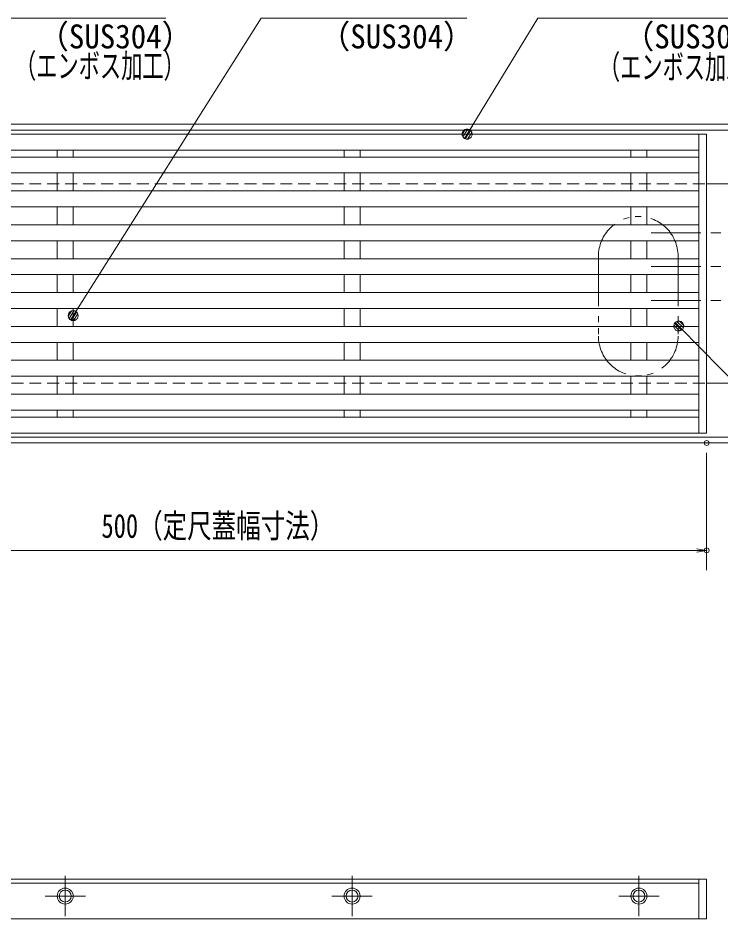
# Model space of a CAD drawing. Units: millimetres, scale not verified. Extents: x -1050 to 1050, y -742 to 742.
# Drawn here: x -347.9 to 5, y 44.7 to 496.9 of the extents above; entities that cross this region are included whole.
import ezdxf
from ezdxf.enums import TextEntityAlignment as Align

# ---------------------------------------------------------------- set-up
doc = ezdxf.new("R2010")
doc.units = ezdxf.units.MM
doc.header["$LTSCALE"] = 5
doc.header["$PDMODE"] = 32
doc.header["$PDSIZE"] = 2.5
for name, pattern in [('CHAIN1', [8, 5, -1, 1, -1]), ('DASHED1', [1.8, 1.2, -0.6]), ('DOUBLE_CHAIN1', [8.8, 5, -1, 0.6, -0.6, 0.6, -1])]:
    doc.linetypes.add(name, pattern=pattern)
for name, color, linetype, lineweight in [('0-1_寸法注釈', 2, 'Continuous', 9), ('0-2_0', 2, 'Continuous', 9), ('0-3_DEFPOINTS', 134, 'Continuous', 9), ('0-5_枠', 7, 'Continuous', 9), ('0-6_中心線', 6, 'CHAIN1', 9), ('0-7_蓋', 5, 'Continuous', 9), ('0-8_溝開口', 4, 'DASHED1', 9), ('0-9_想像線', 134, 'DOUBLE_CHAIN1', 9)]:
    doc.layers.add(name, color=color, linetype=linetype, lineweight=lineweight)
doc.styles.add('ＭＳ ゴシック', font='')
doc.styles.get('ＭＳ ゴシック').set_extended_font_data('MS Gothic')

# ---------------------------------------------------------------- blocks, each defined once
blk = doc.blocks.new('_OPEN')
at = {"layer": '0-2_0'}
blk.add_line((0, 0), (-5, 0), dxfattribs=at)
blk.add_lwpolyline([(-5, 0.833), (0, 0), (-5, -0.833)], dxfattribs=at)
blk = doc.blocks.new('_Dot')
at = {"layer": '0-2_0'}
for p, q in [((-2.5, 0), (-5, 0)), ((2.445, 0.5), (-2.445, 0.5)), ((1.997, 1.5), (-1.997, 1.5)), ((2.289, -0.995), (-2.289, -0.995)), ((1.499, -1.995), (-1.499, -1.995))]:
    blk.add_line(p, q, dxfattribs=at)
for points in [[(2.5, 0), (2.48, 0.313), (2.421, 0.622), (2.324, 0.92), (2.191, 1.204), (2.023, 1.469), (1.822, 1.711), (1.594, 1.926), (1.34, 2.111), (1.064, 2.262), (0.773, 2.378), (0.468, 2.456), (0.157, 2.495), (-0.157, 2.495), (-0.468, 2.456), (-0.773, 2.378), (-1.064, 2.262), (-1.34, 2.111), (-1.594, 1.926), (-1.822, 1.711), (-2.023, 1.469), (-2.191, 1.204), (-2.324, 0.92), (-2.421, 0.622), (-2.48, 0.313), (-2.5, 0), (0, 0)], [(-2.5, 0), (-2.48, -0.313), (-2.421, -0.622), (-2.324, -0.92), (-2.191, -1.204), (-2.023, -1.469), (-1.822, -1.711), (-1.594, -1.926), (-1.34, -2.111), (-1.064, -2.262), (-0.773, -2.378), (-0.468, -2.456), (-0.157, -2.495), (0.157, -2.495), (0.468, -2.456), (0.773, -2.378), (1.064, -2.262), (1.34, -2.111), (1.594, -1.926), (1.822, -1.711), (2.023, -1.469), (2.191, -1.204), (2.324, -0.92), (2.421, -0.622), (2.48, -0.313), (2.5, 0), (0, 0)]]:
    blk.add_lwpolyline(points, close=True, dxfattribs=at)

msp = doc.modelspace()

# ---------------------------------------------------------------- linework, layer by layer
at = {"layer": '0-1_寸法注釈'}
for p, q in [((146.089, 177.136), (-15.472, 341.604)), ((-2.174, 278.61), (-2.174, 219.725)), ((-497.174, 229.725), (-7.174, 229.725))]:
    msp.add_line(p, q, dxfattribs=at)
for points in [[(-273.739, 496.884), (-376.946, 496.884), (-450.908, 394.417)], [(-122.644, 496.884), (-225.851, 496.884), (-319.636, 348.344)], [(16.343, 496.884), (-86.864, 496.884), (-121.914, 439.457)]]:
    msp.add_lwpolyline(points, dxfattribs=at)
at = {"layer": '0-3_DEFPOINTS'}
for p in [(-2.174, 283.61), (-2.174, 229.725)]:
    msp.add_point(p, dxfattribs=at)
at = {"layer": '0-5_枠'}
for p, q in [((-507.174, 443.61), (197.826, 443.61)), ((-504.174, 440.61), (195.99, 440.61)), ((-2.174, 413.61), (36.462, 413.61)), ((-2.174, 313.61), (197.826, 313.61)), ((-504.174, 286.61), (199.662, 286.61)), ((-507.174, 283.61), (197.826, 283.61))]:
    msp.add_line(p, q, dxfattribs=at)
at = {"layer": '0-6_中心線'}
for p, q in [((-30.053, 389.11), (12.205, 389.11)), ((-30.053, 372.11), (12.205, 372.11)), ((-30.053, 355.11), (12.205, 355.11)), ((-324.174, 66.347), (-324.174, 46.127)), ((-180.174, 66.347), (-180.174, 46.127)), ((-36.174, 46.127), (-36.174, 66.347)), ((-334.284, 56.237), (-314.064, 56.237)), ((-190.284, 56.237), (-170.064, 56.237)), ((-46.284, 56.237), (-26.064, 56.237))]:
    msp.add_line(p, q, dxfattribs=at)
at = {"layer": '0-7_蓋'}
for p, q in [((-502.174, 438.61), (-2.174, 438.61)), ((-6.174, 288.61), (-6.174, 438.61)), ((-2.174, 288.61), (-2.174, 438.61)), ((-498.174, 430.61), (-6.174, 430.61)), ((-328.174, 430.61), (-328.174, 427.11)), ((-320.174, 430.61), (-320.174, 427.11)), ((-184.174, 430.61), (-184.174, 427.11)), ((-176.174, 430.61), (-176.174, 427.11)), ((-40.174, 430.61), (-40.174, 427.11)), ((-32.174, 430.61), (-32.174, 427.11)), ((-498.174, 427.11), (-6.174, 427.11)), ((-498.174, 419.11), (-6.174, 419.11)), ((-328.174, 419.11), (-328.174, 410.11)), ((-320.174, 419.11), (-320.174, 410.11)), ((-184.174, 419.11), (-184.174, 410.11)), ((-176.174, 419.11), (-176.174, 410.11)), ((-40.174, 419.11), (-40.174, 410.11)), ((-32.174, 419.11), (-32.174, 410.11)), ((-498.174, 410.11), (-6.174, 410.11)), ((-498.174, 402.11), (-6.174, 402.11)), ((-328.174, 402.11), (-328.174, 393.11)), ((-320.174, 402.11), (-320.174, 393.11)), ((-184.174, 402.11), (-184.174, 393.11)), ((-176.174, 402.11), (-176.174, 393.11)), ((-40.174, 402.11), (-40.174, 393.11)), ((-32.174, 402.11), (-32.174, 393.11)), ((-498.174, 393.11), (-6.174, 393.11)), ((-498.174, 385.11), (-6.174, 385.11)), ((-328.174, 385.11), (-328.174, 376.11)), ((-320.174, 385.11), (-320.174, 376.11)), ((-184.174, 385.11), (-184.174, 376.11)), ((-176.174, 385.11), (-176.174, 376.11)), ((-40.174, 385.11), (-40.174, 376.11)), ((-32.174, 385.11), (-32.174, 376.11)), ((-498.174, 376.11), (-6.174, 376.11)), ((-498.174, 368.11), (-6.174, 368.11)), ((-328.174, 368.11), (-328.174, 359.11)), ((-320.174, 368.11), (-320.174, 359.11)), ((-184.174, 368.11), (-184.174, 359.11)), ((-176.174, 368.11), (-176.174, 359.11)), ((-40.174, 368.11), (-40.174, 359.11)), ((-32.174, 368.11), (-32.174, 359.11)), ((-498.174, 359.11), (-6.174, 359.11)), ((-498.174, 351.11), (-6.174, 351.11)), ((-328.174, 342.11), (-328.174, 351.11)), ((-320.174, 342.11), (-320.174, 351.11)), ((-184.174, 342.11), (-184.174, 351.11)), ((-176.174, 342.11), (-176.174, 351.11)), ((-40.174, 342.11), (-40.174, 351.11)), ((-32.174, 342.11), (-32.174, 351.11)), ((-498.174, 342.11), (-6.174, 342.11)), ((-498.174, 334.11), (-6.174, 334.11)), ((-328.174, 325.11), (-328.174, 334.11)), ((-320.174, 325.11), (-320.174, 334.11)), ((-184.174, 325.11), (-184.174, 334.11)), ((-176.174, 325.11), (-176.174, 334.11)), ((-40.174, 325.11), (-40.174, 334.11)), ((-32.174, 325.11), (-32.174, 334.11)), ((-498.174, 325.11), (-6.174, 325.11)), ((-498.174, 317.11), (-6.174, 317.11)), ((-328.174, 308.11), (-328.174, 317.11)), ((-320.174, 308.11), (-320.174, 317.11)), ((-184.174, 308.11), (-184.174, 317.11)), ((-176.174, 308.11), (-176.174, 317.11)), ((-40.174, 308.11), (-40.174, 317.11)), ((-32.174, 308.11), (-32.174, 317.11)), ((-498.174, 308.11), (-6.174, 308.11)), ((-498.174, 300.11), (-6.174, 300.11)), ((-328.174, 296.61), (-328.174, 300.11)), ((-320.174, 296.61), (-320.174, 300.11)), ((-184.174, 296.61), (-184.174, 300.11)), ((-176.174, 296.61), (-176.174, 300.11)), ((-40.174, 296.61), (-40.174, 300.11)), ((-32.174, 296.61), (-32.174, 300.11)), ((-498.174, 296.61), (-6.174, 296.61)), ((-502.174, 288.61), (-2.174, 288.61)), ((-502.174, 64.737), (-2.174, 64.737)), ((-6.174, 64.737), (-6.174, 44.737)), ((-2.174, 64.737), (-2.174, 44.737)), ((-498.174, 62.737), (-6.174, 62.737)), ((-502.174, 44.737), (-2.174, 44.737))]:
    msp.add_line(p, q, dxfattribs=at)
for centre, radius in [((-324.174, 56.237), 4), ((-324.174, 56.237), 3), ((-180.174, 56.237), 4), ((-180.174, 56.237), 3), ((-36.174, 56.237), 4), ((-36.174, 56.237), 3)]:
    msp.add_circle(centre, radius, dxfattribs=at)
at = {"layer": '0-8_溝開口'}
for p, q in [((-477.174, 413.61), (-2.174, 413.61)), ((-477.174, 313.61), (-2.174, 313.61))]:
    msp.add_line(p, q, dxfattribs=at)
at = {"layer": '0-9_想像線'}
for p, q in [((-56.504, 377.296), (-56.504, 337.296)), ((-16.504, 377.296), (-16.504, 337.296))]:
    msp.add_line(p, q, dxfattribs=at)
for centre, start, end in [((-36.504, 377.296), 0, 180), ((-36.504, 337.296), 180, 0)]:
    msp.add_arc(centre, 20, start, end, dxfattribs=at)

# ---------------------------------------------------------------- block references
at = {"layer": '0-1_寸法注釈'}
for p, rotation in [((-122.446, 438.61), 237.88131), ((-320.174, 347.501), 237.45743), ((-16.173, 342.317), 134.48918)]:
    msp.add_blockref('_Dot', p, dxfattribs=dict(at, rotation=rotation))
msp.add_blockref('_OPEN', (-2.174, 229.725), dxfattribs=at)

# ---------------------------------------------------------------- texts
at = {"layer": '0-1_寸法注釈', "color": 7, "style": 'ＭＳ ゴシック'}
for s, height, width, p in [('（SUS304）', 12.02, 0.95, (-337.922, 478.016)), ('（SUS304）', 12.02, 0.95, (-196.672, 478.016)), ('（SUS304）', 12.02, 0.95, (-44.055, 478.016)), ('（エンボス加工）', 12.02, 0.65, (-349.379, 463.279)), ('（エンボス加工）', 12.02, 0.65, (-56.272, 462.722)), ('500（定尺蓋幅寸法）', 12.03, 0.75, (-305.971, 232.412))]:
    msp.add_text(s, height=height, dxfattribs=dict(at, width=width)).set_placement(p, align=Align.BOTTOM_LEFT)

doc.saveas('drawing.dxf')
